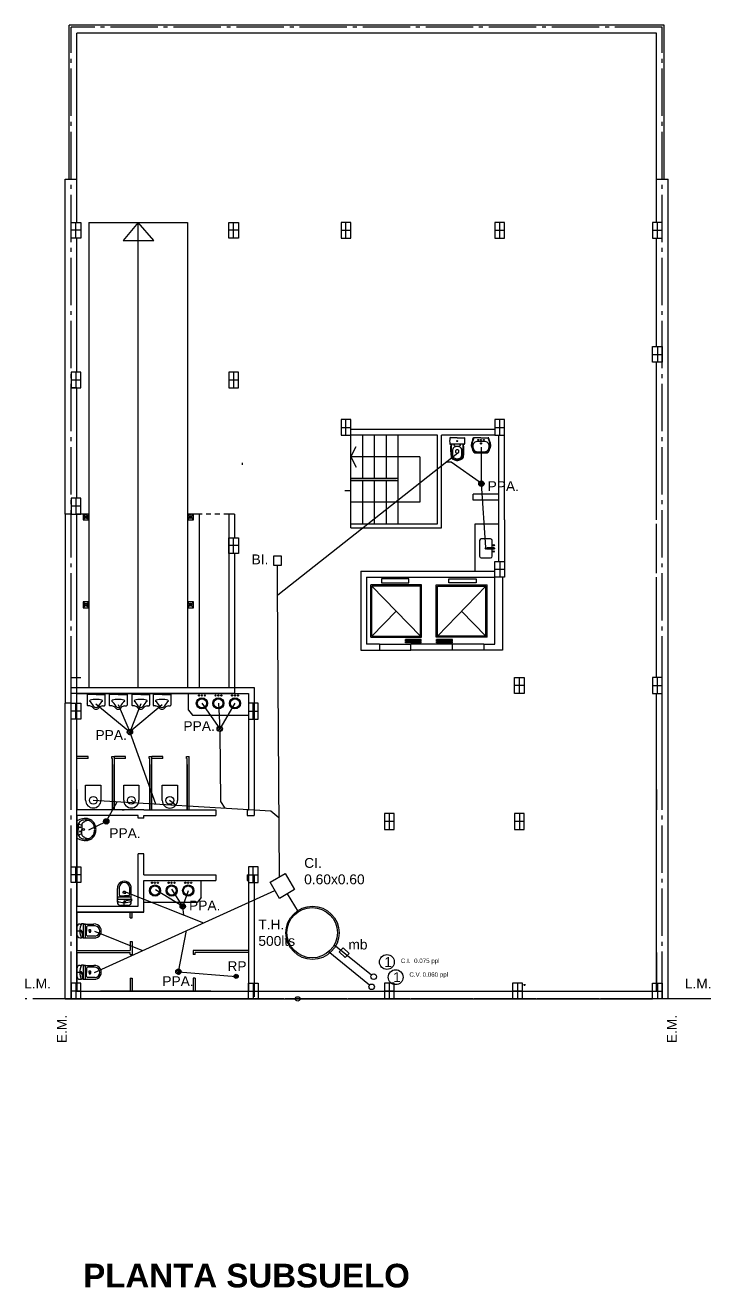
# Model space of a CAD drawing. Extents: x 220 to 3858, y -272 to 161.
# Drawn here: x 3733.77 to 3751.16, y -272.2 to -240.17 of the extents above; entities that cross this region are included whole.
import ezdxf

# ---------------------------------------------------------------- set-up
doc = ezdxf.new("R2010")
doc.units = 0
doc.header["$LTSCALE"] = 0.1
doc.linetypes.add('ACAD_ISO04W100', pattern=[30.5, 24, -3, 0.5, -3])
doc.linetypes.add('RAYITAS', pattern=[0.375, 0.25, -0.125])
doc.layers.get('0').update_dxf_attribs({"linetype": 'CONTINUOUS'})
for name, color, linetype in [('01 __ INSTALACION PRIMARIA', 10, 'CONTINUOUS'), ('02 __ INSTALACION SECUNDARIA', 44, 'CONTINUOUS'), ('ART-BANO', 1, 'CONTINUOUS'), ('ASCENSOR', 2, 'CONTINUOUS'), ('COCINA', 1, 'CONTINUOUS'), ('COLUMNAS', 30, 'CONTINUOUS'), ('CORTES', 3, 'CONTINUOUS'), ('DET', 2, 'CONTINUOUS'), ('EJES', 1, 'ACAD_ISO04W100'), ('MUROS', 4, 'CONTINUOUS'), ('Sanit', 2, 'CONTINUOUS'), ('SOLADO', 1, 'CONTINUOUS')]:
    doc.layers.add(name, color=color, linetype=linetype)
doc.styles.add('0.25', font='arial.ttf', dxfattribs={"height": 0.25})
doc.styles.get("Standard").update_dxf_attribs({"font": ''})
doc.styles.get('Standard').set_extended_font_data('AvantGarde Bk BT')

msp = doc.modelspace()

# ---------------------------------------------------------------- hatches: boundary and pattern name
at = {"layer": '02 __ INSTALACION SECUNDARIA'}
h = msp.add_hatch(dxfattribs=at)
h.set_pattern_fill('ANSI32', color=256, scale=0.005)
h.set_pattern_definition([(45, (7.993323, 6.251407), (-0.03367596045, 0.03367596045), []), (45, (8.015774, 6.251407), (-0.03367596045, 0.03367596045), [])])
h.paths.add_polyline_path([(3745.405, -251.797, 1), (3745.269, -251.797, 1)])
h = msp.add_hatch(dxfattribs=at)
h.set_pattern_fill('ANSI32', color=256, scale=0.005)
h.set_pattern_definition([(45, (-0.922293, -0.05), (-0.03367596045, 0.03367596045), []), (45, (-0.89984, -0.05), (-0.03367596045, 0.03367596045), [])])
h.paths.add_polyline_path([(3736.489, -258.099, 1), (3736.354, -258.099, 1)])
h = msp.add_hatch(dxfattribs=at)
h.set_pattern_fill('ANSI32', color=256, scale=0.005)
h.set_pattern_definition([(45, (1.356486, 0.03152), (-0.03367596045, 0.03367596045), []), (45, (1.378937, 0.03152), (-0.03367596045, 0.03367596045), [])])
h.paths.add_polyline_path([(3738.768, -258.017, 1), (3738.633, -258.017, 1)])
h = msp.add_hatch(dxfattribs=at)
h.set_pattern_fill('ANSI32', color=256, scale=0.005)
h.set_pattern_definition([(45, (-1.521262, -2.316988), (-0.03367596045, 0.03367596045), []), (45, (-1.49881, -2.316988), (-0.03367596045, 0.03367596045), [])])
h.paths.add_polyline_path([(3735.89, -260.366, 1), (3735.755, -260.366, 1)])
h = msp.add_hatch(dxfattribs=at)
h.set_pattern_fill('ANSI32', color=256, scale=0.005)
h.set_pattern_definition([(45, (0.417243, -4.472044), (-0.03367596045, 0.03367596045), []), (45, (0.439694, -4.472044), (-0.03367596045, 0.03367596045), [])])
h.paths.add_polyline_path([(3737.829, -262.521, 1), (3737.693, -262.521, 1)])
h = msp.add_hatch(dxfattribs=at)
h.set_pattern_fill('ANSI32', color=256, scale=0.005)
h.set_pattern_definition([(45, (0.3076, -6.12901), (-0.03367596045, 0.03367596045), []), (45, (0.33005, -6.12901), (-0.03367596045, 0.03367596045), [])])
h.paths.add_polyline_path([(3737.719, -264.178, 1), (3737.584, -264.178, 1)])
h = msp.add_hatch(color=256, dxfattribs=at)
h.dxf.hatch_style = 1
h.paths.add_polyline_path([(3739.17, -264.297, 1), (3739.065, -264.297, 1)])
at = {"layer": 'MUROS'}
h = msp.add_hatch(color=7, dxfattribs=at)
h.dxf.hatch_style = 1
h.paths.add_polyline_path([(3736.477, -262.669), (3736.477, -262.812), (3736.427, -262.812), (3736.427, -262.669)])
h.paths.add_polyline_path([(3736.477, -264.344), (3736.477, -264.669), (3736.427, -264.669), (3736.427, -264.344)])

# ---------------------------------------------------------------- linework, layer by layer
at = {"color": 7}
for p, q in [((3745.328, -250.631), (3745.142, -250.631)), ((3745.328, -250.631), (3745.515, -250.631)), ((3735.337, -257.15), (3735.337, -257.418)), ((3735.562, -257.143), (3735.344, -257.143)), ((3735.562, -257.143), (3735.779, -257.143)), ((3735.787, -257.15), (3735.787, -257.418)), ((3735.898, -257.15), (3735.898, -257.418)), ((3736.123, -257.143), (3735.906, -257.143)), ((3736.123, -257.143), (3736.341, -257.143)), ((3736.348, -257.15), (3736.348, -257.418)), ((3736.471, -257.15), (3736.471, -257.418)), ((3736.696, -257.143), (3736.478, -257.143)), ((3736.696, -257.143), (3736.913, -257.143)), ((3736.921, -257.15), (3736.921, -257.418)), ((3737.01, -257.15), (3737.01, -257.418)), ((3737.235, -257.143), (3737.017, -257.143)), ((3737.235, -257.143), (3737.452, -257.143)), ((3737.46, -257.15), (3737.46, -257.418)), ((3735.4, -257.436), (3735.351, -257.433)), ((3735.392, -257.435), (3735.394, -257.435)), ((3735.724, -257.436), (3735.773, -257.433)), ((3735.962, -257.436), (3735.913, -257.433)), ((3735.954, -257.435), (3735.955, -257.435)), ((3736.285, -257.436), (3736.334, -257.433)), ((3736.534, -257.436), (3736.485, -257.433)), ((3736.526, -257.435), (3736.527, -257.435)), ((3736.857, -257.436), (3736.906, -257.433)), ((3737.073, -257.436), (3737.024, -257.433)), ((3737.065, -257.435), (3737.066, -257.435)), ((3737.396, -257.436), (3737.445, -257.433)), ((3735.077, -260.776), (3735.077, -260.367)), ((3735.106, -260.445), (3735.106, -260.572)), ((3735.106, -260.698), (3735.106, -260.572)), ((3735.198, -260.449), (3735.198, -260.572)), ((3735.198, -260.694), (3735.198, -260.572)), ((3736.105, -262.336), (3736.105, -262.07)), ((3736.455, -262.284), (3736.105, -262.284)), ((3736.105, -262.284), (3736.105, -262.335)), ((3736.15, -262.036), (3736.15, -262.223)), ((3736.175, -262.254), (3736.284, -262.254)), ((3736.246, -262.189), (3736.246, -262.157)), ((3736.283, -262.189), (3736.246, -262.189)), ((3736.278, -262.189), (3736.315, -262.189)), ((3736.389, -262.254), (3736.28, -262.254)), ((3736.315, -262.189), (3736.315, -262.157)), ((3736.414, -262.036), (3736.414, -262.223)), ((3736.455, -262.336), (3736.455, -262.07)), ((3736.455, -262.335), (3736.455, -262.284)), ((3736.101, -262.334), (3736.101, -262.382)), ((3736.105, -262.335), (3736.101, -262.335)), ((3736.105, -262.335), (3736.455, -262.335)), ((3736.105, -262.416), (3736.105, -262.384)), ((3736.374, -262.497), (3736.185, -262.497)), ((3736.279, -262.497), (3736.279, -262.425)), ((3736.455, -262.416), (3736.455, -262.384)), ((3736.458, -262.334), (3736.458, -262.382)), ((3735.077, -263.239), (3735.077, -263.049)), ((3735.077, -263.144), (3735.149, -263.144)), ((3735.158, -262.969), (3735.19, -262.969)), ((3735.24, -262.966), (3735.192, -262.966)), ((3735.238, -262.969), (3735.504, -262.969)), ((3735.239, -262.969), (3735.239, -262.966)), ((3735.291, -262.969), (3735.239, -262.969)), ((3735.239, -262.969), (3735.239, -263.319)), ((3735.291, -263.319), (3735.291, -262.969)), ((3735.321, -263.04), (3735.321, -263.149)), ((3735.321, -263.253), (3735.321, -263.144)), ((3735.539, -263.015), (3735.352, -263.015)), ((3735.385, -263.147), (3735.385, -263.11)), ((3735.385, -263.11), (3735.417, -263.11)), ((3735.385, -263.142), (3735.385, -263.179)), ((3735.385, -263.179), (3735.417, -263.179)), ((3735.158, -263.319), (3735.19, -263.319)), ((3735.24, -263.323), (3735.192, -263.323)), ((3735.238, -263.319), (3735.504, -263.319)), ((3735.239, -263.319), (3735.291, -263.319)), ((3735.539, -263.278), (3735.352, -263.278)), ((3735.077, -264.288), (3735.077, -264.099)), ((3735.077, -264.193), (3735.149, -264.193)), ((3735.158, -264.019), (3735.19, -264.019)), ((3735.24, -264.015), (3735.192, -264.015)), ((3735.238, -264.019), (3735.504, -264.019)), ((3735.239, -264.019), (3735.239, -264.015)), ((3735.291, -264.019), (3735.239, -264.019)), ((3735.239, -264.019), (3735.239, -264.369)), ((3735.291, -264.369), (3735.291, -264.019)), ((3735.321, -264.09), (3735.321, -264.199)), ((3735.321, -264.303), (3735.321, -264.194)), ((3735.539, -264.064), (3735.352, -264.064)), ((3735.385, -264.197), (3735.385, -264.16)), ((3735.385, -264.16), (3735.417, -264.16)), ((3735.385, -264.192), (3735.385, -264.229)), ((3735.385, -264.229), (3735.417, -264.229)), ((3735.158, -264.369), (3735.19, -264.369)), ((3735.24, -264.372), (3735.192, -264.372)), ((3735.238, -264.369), (3735.504, -264.369)), ((3735.239, -264.369), (3735.291, -264.369)), ((3735.539, -264.328), (3735.352, -264.328))]:
    msp.add_line(p, q, dxfattribs=at)
for p, q in [((3743.777, -251.117), (3743.777, -252.269)), ((3742.277, -254.019), (3742.277, -256.019)), ((3742.427, -254.169), (3742.427, -255.869)), ((3739.399, -260.219), (3739.577, -260.219))]:
    msp.add_line(p, q)
at = {"color": 7, "linetype": 'RAYITAS'}
for centre in [(3745.259, -250.686), (3745.398, -250.686)]:
    msp.add_circle(centre, 0.0105, dxfattribs=at)
at = {"color": 7}
for centre, radius in [((3745.328, -250.777), 0.0161), ((3745.328, -250.686), 0.0122), ((3735.154, -260.514), 0.0144), ((3735.158, -260.622), 0.0144), ((3735.245, -260.572), 0.0231), ((3736.291, -262.402), 0.0179), ((3735.173, -263.156), 0.0179), ((3735.173, -264.205), 0.0179)]:
    msp.add_circle(centre, radius, dxfattribs=at)
for centre, radius, start, end in [((3745.976, -250.975), 0.908, 158.0873, 170.261), ((3745.976, -250.975), 0.897, 157.9064, 170.261), ((3745.231, -250.842), 0.112, 95.963, 196.326), ((3745.142, -250.639), 0.00838, 90, 158.0873), ((3745.155, -250.641), 0.0105, 90, 157.9064), ((3745.328, -251.772), 1.047, 84.037, 95.963), ((3745.426, -250.842), 0.112, 343.674, 84.037), ((3745.502, -250.641), 0.0105, 22.0936, 90), ((3744.68, -250.975), 0.897, 9.739, 22.0936), ((3745.515, -250.639), 0.00838, 21.9127, 90), ((3744.68, -250.975), 0.908, 9.739, 21.9127), ((3745.142, -250.831), 0.0607, 170.261, 193.9525), ((3745.964, -250.627), 0.908, 193.9525, 202.6779), ((3745.142, -250.831), 0.0503, 170.261, 193.9525), ((3745.964, -250.627), 0.897, 193.769, 202.6779), ((3745.964, -250.627), 0.875, 196.326, 200.1101), ((3745.179, -250.955), 0.0573, 202.6779, 262.8407), ((3745.179, -250.955), 0.0468, 202.6779, 262.8407), ((3745.222, -250.899), 0.0852, 200.1101, 264.641), ((3745.328, -249.765), 1.257, 262.8407, 277.1593), ((3745.328, -249.765), 1.246, 262.8407, 277.1593), ((3745.328, -249.765), 1.224, 264.641, 275.359), ((3745.435, -250.899), 0.0852, 275.359, 339.8899), ((3745.478, -250.955), 0.0468, 277.1593, 337.3221), ((3745.478, -250.955), 0.0573, 277.1593, 337.3221), ((3744.693, -250.627), 0.875, 339.8899, 343.674), ((3744.693, -250.627), 0.897, 337.3221, 346.0475), ((3744.693, -250.627), 0.908, 337.3221, 346.0475), ((3745.515, -250.831), 0.0503, 346.0475, 9.739), ((3745.515, -250.831), 0.0607, 346.0475, 9.739), ((3735.344, -257.15), 0.0075, 90, 180), ((3735.779, -257.15), 0.0075, 0, 90), ((3735.906, -257.15), 0.0075, 90, 180), ((3736.341, -257.15), 0.0075, 0, 90), ((3736.478, -257.15), 0.0075, 90, 180), ((3736.913, -257.15), 0.0075, 0, 90), ((3737.017, -257.15), 0.0075, 90, 180), ((3737.452, -257.15), 0.0075, 0, 90), ((3735.352, -257.418), 0.015, 180, 266.748), ((3735.394, -257.548), 0.113, 37.9026, 86.748), ((3735.562, -257.417), 0.101, 217.9026, 270), ((3735.562, -257.417), 0.101, 270, 322.1895), ((3735.73, -257.548), 0.113, 93.252, 142.0974), ((3735.772, -257.418), 0.015, 273.252, 0), ((3735.913, -257.418), 0.015, 180, 266.748), ((3735.955, -257.548), 0.113, 37.9026, 86.748), ((3736.123, -257.417), 0.101, 217.9026, 270), ((3736.123, -257.417), 0.101, 270, 322.1895), ((3736.292, -257.548), 0.113, 93.252, 142.0974), ((3736.333, -257.418), 0.015, 273.252, 0), ((3736.486, -257.418), 0.015, 180, 266.748), ((3736.527, -257.548), 0.113, 37.9026, 86.748), ((3736.696, -257.417), 0.101, 217.9026, 270), ((3736.696, -257.417), 0.101, 270, 322.1895), ((3736.864, -257.548), 0.113, 93.252, 142.0974), ((3736.906, -257.418), 0.015, 273.252, 0), ((3737.025, -257.418), 0.015, 180, 266.748), ((3737.066, -257.548), 0.113, 37.9026, 86.748), ((3737.235, -257.417), 0.101, 217.9026, 270), ((3737.235, -257.417), 0.101, 270, 322.1895), ((3737.403, -257.548), 0.113, 93.252, 142.0974), ((3737.445, -257.418), 0.015, 273.252, 0), ((3735.1, -260.367), 0.0231, 119.3589, 180.0001), ((3735.281, -260.689), 0.393, 109.9224, 119.3589), ((3735.267, -260.503), 0.174, 106.3504, 156.3403), ((3735.294, -260.725), 0.431, 90, 109.9224), ((3735.395, -260.599), 0.258, 114.1214, 135.1843), ((3735.294, -260.725), 0.396, 90, 101.0296), ((3735.386, -260.58), 0.237, 99.2878, 114.1214), ((3735.294, -260.725), 0.431, 86.6948, 90), ((3735.294, -260.725), 0.396, 86.5471, 90), ((3735.319, -260.508), 0.178, 64.6677, 90.3135), ((3735.319, -260.508), 0.213, 64.6677, 90), ((3735.365, -260.448), 0.104, 56.4984, 99.2878), ((3735.294, -260.725), 0.396, 80.2697, 80.4174), ((3735.305, -260.539), 0.212, 41.1859, 64.6677), ((3735.305, -260.539), 0.247, 41.1859, 64.6677), ((3735.282, -260.559), 0.277, 19.9224, 41.1859), ((3735.135, -260.445), 0.0288, 156.3403, 180.2884), ((3735.21, -260.445), 0.104, 179.5093, 180), ((3735.21, -260.698), 0.104, 180, 180.4907), ((3735.135, -260.699), 0.0288, 179.7116, 203.6597), ((3735.177, -260.391), 0.0625, 201.2773, 289.8888), ((3735.177, -260.753), 0.0625, 70.1112, 158.7227), ((3735.244, -260.449), 0.0461, 135.1843, 180), ((3735.244, -260.694), 0.0461, 180, 224.8157), ((3735.282, -260.559), 0.243, 19.9224, 41.1859), ((3735.282, -260.585), 0.243, 318.8141, 340.0776), ((3735.282, -260.585), 0.277, 318.8141, 340.0776), ((3735.246, -260.572), 0.281, 0, 19.9224), ((3735.246, -260.572), 0.281, 340.0776, 0), ((3735.246, -260.572), 0.315, 0, 19.9224), ((3735.246, -260.572), 0.315, 340.0776, 0), ((3735.1, -260.776), 0.0231, 179.9999, 240.6411), ((3735.281, -260.454), 0.393, 240.6411, 250.0776), ((3735.267, -260.64), 0.174, 203.6597, 253.6496), ((3735.294, -260.418), 0.431, 250.0776, 270), ((3735.395, -260.545), 0.258, 224.8157, 245.8786), ((3735.294, -260.418), 0.396, 258.9704, 270), ((3735.386, -260.564), 0.237, 245.8786, 260.7122), ((3735.294, -260.418), 0.396, 270, 273.4529), ((3735.319, -261.279), 0.431, 90, 93.3052), ((3735.319, -260.636), 0.178, 269.6865, 295.3323), ((3735.319, -260.636), 0.213, 270, 295.3323), ((3735.365, -260.695), 0.104, 260.7122, 303.5016), ((3735.294, -260.418), 0.396, 279.5826, 279.7303), ((3735.305, -260.605), 0.212, 295.3323, 318.8141), ((3735.305, -260.605), 0.247, 295.3323, 318.8141), ((3736.279, -262.057), 0.176, 355.5051, 184.4949), ((3736.282, -262.052), 0.133, 7.2144, 172.7856), ((3736.181, -262.223), 0.0312, 177.1655, 261.2192), ((3736.28, -262.185), 0.0442, 38.6121, 141.3879), ((3736.383, -262.223), 0.0312, 278.7808, 2.8345), ((3736.264, -262.097), 0.328, 240.3184, 273.0245), ((3736.178, -262.423), 0.0737, 174.4413, 277.0601), ((3736.291, -262.402), 0.0263, 104.6444, 241.2028), ((3736.296, -262.097), 0.328, 266.9755, 299.6816), ((3736.297, -262.053), 0.324, 267.7675, 299.7818), ((3736.382, -262.423), 0.0737, 262.9399, 5.5587), ((3735.151, -263.042), 0.0737, 84.4413, 187.0601), ((3735.151, -263.246), 0.0737, 172.9399, 275.5587), ((3735.477, -263.128), 0.328, 150.3184, 183.0245), ((3735.173, -263.156), 0.0263, 14.6444, 151.2028), ((3735.477, -263.16), 0.328, 176.9755, 209.6816), ((3735.522, -263.162), 0.324, 177.7675, 209.7818), ((3735.352, -263.046), 0.0312, 87.1655, 171.2192), ((3735.352, -263.247), 0.0312, 188.7808, 272.8345), ((3735.389, -263.145), 0.0442, 308.6121, 51.3879), ((3735.518, -263.144), 0.176, 265.5051, 94.4949), ((3735.522, -263.147), 0.133, 277.2144, 82.7856), ((3735.151, -264.092), 0.0737, 84.4413, 187.0601), ((3735.477, -264.178), 0.328, 150.3184, 183.0245), ((3735.173, -264.205), 0.0263, 14.6444, 151.2028), ((3735.477, -264.21), 0.328, 176.9755, 209.6816), ((3735.522, -264.211), 0.324, 177.7675, 209.7818), ((3735.352, -264.095), 0.0312, 87.1655, 171.2192), ((3735.389, -264.195), 0.0442, 308.6121, 51.3879), ((3735.518, -264.193), 0.176, 265.5051, 94.4949), ((3735.522, -264.196), 0.133, 277.2144, 82.7856), ((3735.151, -264.296), 0.0737, 172.9399, 275.5587), ((3735.352, -264.297), 0.0312, 188.7808, 272.8345)]:
    msp.add_arc(centre, radius, start, end, dxfattribs=at)
at = {"layer": '01 __ INSTALACION PRIMARIA'}
for p, q in [((3744.739, -251.023), (3740.17, -254.629)), ((3744.575, -251.25), (3744.434, -251.25)), ((3745.337, -251.797), (3744.575, -251.25)), ((3740.06, -253.638), (3740.06, -253.863)), ((3740.27, -253.638), (3740.06, -253.638)), ((3740.27, -253.863), (3740.27, -253.638)), ((3740.06, -253.863), (3740.27, -253.863)), ((3740.169, -254.443), (3740.169, -253.863)), ((3740.212, -261.772), (3740.169, -254.443)), ((3736.421, -258.099), (3737.072, -259.924)), ((3738.704, -258.085), (3738.723, -259.858)), ((3735.492, -259.831), (3739.993, -260.096)), ((3735.822, -260.366), (3736.101, -259.869)), ((3736.457, -259.831), (3736.539, -259.897)), ((3737.423, -259.83), (3737.596, -259.955)), ((3738.723, -259.858), (3738.825, -260.027)), ((3739.993, -260.096), (3740.203, -260.271)), ((3735.522, -264.196), (3740.098, -262.116)), ((3736.28, -262.141), (3738.288, -262.939)), ((3740.413, -262.205), (3740.687, -262.659)), ((3737.789, -262.741), (3737.761, -262.521)), ((3735.522, -263.147), (3736.74, -263.643)), ((3737.651, -264.178), (3737.856, -263.135)), ((3741.592, -263.491), (3742.551, -264.261)), ((3741.731, -263.674), (3741.833, -263.575)), ((3741.833, -263.575), (3741.98, -263.716)), ((3741.884, -263.818), (3741.731, -263.674)), ((3741.98, -263.716), (3741.884, -263.818))]:
    msp.add_line(p, q, dxfattribs=at)
msp.add_lwpolyline([(3740.358, -261.685), (3740.6, -262.095), (3740.219, -262.32), (3739.977, -261.911)], close=True, dxfattribs=at)
for centre, radius in [((3741.053, -263.193), 0.675), ((3741.045, -263.189), 0.639), ((3742.94, -263.933), 0.189), ((3742.606, -264.306), 0.071)]:
    msp.add_circle(centre, radius, dxfattribs=at)
at = {"layer": '02 __ INSTALACION SECUNDARIA'}
for p, q in [((3745.337, -251.797), (3745.337, -250.872)), ((3745.452, -253.416), (3745.337, -251.797)), ((3735.554, -257.38), (3736.369, -258.055)), ((3736.127, -257.403), (3736.395, -258.036)), ((3736.694, -257.386), (3736.446, -258.035)), ((3737.242, -257.407), (3736.473, -258.055)), ((3738.247, -257.37), (3738.7, -258.017)), ((3738.666, -257.37), (3738.7, -258.017)), ((3739.086, -257.37), (3738.7, -258.017)), ((3735.38, -260.578), (3735.822, -260.366)), ((3737.761, -262.521), (3737.066, -262.106)), ((3737.761, -262.521), (3737.487, -262.087)), ((3737.761, -262.521), (3737.905, -262.116)), ((3737.651, -264.178), (3739.117, -264.297))]:
    msp.add_line(p, q, dxfattribs=at)
for centre, radius in [((3745.337, -251.797), 0.0677), ((3736.421, -258.099), 0.0677), ((3738.7, -258.017), 0.0677), ((3735.822, -260.366), 0.0677), ((3737.761, -262.521), 0.0677), ((3737.651, -264.178), 0.0677), ((3739.117, -264.297), 0.0525)]:
    msp.add_circle(centre, radius, dxfattribs=at)
at = {"layer": 'ART-BANO', "color": 7}
for p, q in [((3744.725, -250.631), (3744.551, -250.631)), ((3744.725, -250.631), (3744.898, -250.631)), ((3744.662, -250.864), (3744.658, -250.865)), ((3744.711, -251.198), (3744.712, -251.198)), ((3744.738, -251.198), (3744.737, -251.198))]:
    msp.add_line(p, q, dxfattribs=at)
for centre, radius in [((3744.725, -250.716), 0.0124), ((3744.651, -250.823), 0.00691), ((3744.798, -250.823), 0.00691)]:
    msp.add_circle(centre, radius, dxfattribs=at)
for centre, radius, start, end in [((3745.915, -250.716), 1.382, 177.0992, 182.9368), ((3744.551, -250.647), 0.0166, 90, 177.0992), ((3744.898, -250.647), 0.0166, 2.9008, 90), ((3743.534, -250.716), 1.382, 357.0632, 2.9008), ((3744.547, -250.786), 0.012, 182.9368, 273.6699), ((3744.725, -253.559), 2.766, 90, 93.6699), ((3745.938, -250.937), 1.382, 174.2124, 187.6079), ((3745.938, -250.937), 1.368, 174.1209, 187.6079), ((3745.295, -250.984), 0.691, 176.6172, 189.8671), ((3744.697, -250.949), 0.0921, 114.7847, 176.6172), ((3744.697, -250.949), 0.0921, 98.3127, 112.497), ((3744.699, -250.964), 0.0184, 102.0968, 184.0283), ((3745.369, -250.917), 0.691, 184.0283, 186.6401), ((3744.711, -250.994), 0.0276, 186.6401, 237.869), ((3744.725, -251.131), 0.276, 90, 98.5222), ((3744.725, -251.081), 0.138, 90, 102.4734), ((3744.725, -250.97), 0.0553, 238.9919, 270), ((3744.725, -253.559), 2.766, 86.3301, 90), ((3744.725, -251.131), 0.276, 81.4778, 90), ((3744.725, -251.081), 0.138, 77.5266, 90), ((3744.725, -250.97), 0.0553, 270, 301.0081), ((3744.738, -250.994), 0.0276, 302.131, 353.3599), ((3744.75, -250.964), 0.0184, 355.9717, 77.9032), ((3744.752, -250.949), 0.0921, 67.503, 81.6873), ((3744.08, -250.917), 0.691, 353.3599, 355.9717), ((3744.752, -250.949), 0.0921, 3.3828, 65.2153), ((3744.154, -250.984), 0.691, 350.1329, 3.3828), ((3743.511, -250.937), 1.368, 352.3921, 5.8791), ((3743.511, -250.937), 1.382, 352.3921, 5.7876), ((3744.902, -250.786), 0.012, 266.3301, 357.0632), ((3744.642, -251.11), 0.0737, 187.6079, 247.655), ((3744.642, -251.11), 0.0599, 187.6079, 247.9248), ((3744.673, -251.092), 0.0599, 189.8671, 240.3055), ((3744.845, -250.676), 0.553, 245.2048, 255.594), ((3744.845, -250.676), 0.539, 245.172, 255.594), ((3744.733, -250.987), 0.181, 240.3055, 265.9209), ((3744.725, -251.154), 0.0599, 253.8651, 270), ((3744.725, -251.154), 0.0461, 253.8651, 270), ((3744.725, -251.108), 0.0599, 265.9209, 270), ((3744.725, -251.108), 0.0599, 270, 274.0791), ((3744.725, -251.154), 0.0461, 270, 286.1349), ((3744.725, -251.154), 0.0599, 270, 286.1349), ((3744.716, -250.987), 0.181, 274.0791, 299.6945), ((3744.604, -250.676), 0.539, 284.406, 294.828), ((3744.604, -250.676), 0.553, 284.406, 294.7952), ((3744.776, -251.092), 0.0599, 299.6945, 350.1329), ((3744.807, -251.11), 0.0599, 292.0752, 352.3921), ((3744.807, -251.11), 0.0737, 292.345, 352.3921)]:
    msp.add_arc(centre, radius, start, end, dxfattribs=at)
at = {"layer": 'ASCENSOR', "color": 7}
for p, q in [((3742.532, -255.696), (3742.532, -254.364)), ((3743.822, -254.364), (3742.532, -254.364)), ((3743.792, -255.666), (3742.562, -254.394)), ((3742.562, -255.666), (3742.562, -254.394)), ((3743.792, -254.394), (3742.562, -254.394)), ((3743.792, -255.666), (3743.792, -254.394)), ((3743.822, -255.696), (3743.822, -254.364)), ((3744.191, -255.696), (3744.191, -254.364)), ((3744.191, -254.364), (3745.481, -254.364)), ((3744.221, -255.666), (3745.451, -254.394)), ((3744.221, -255.666), (3744.221, -254.394)), ((3744.221, -254.394), (3745.451, -254.394)), ((3745.451, -255.666), (3745.451, -254.394)), ((3745.481, -255.696), (3745.481, -254.364)), ((3742.562, -255.666), (3743.177, -255.029)), ((3745.451, -255.666), (3744.836, -255.029)), ((3742.532, -255.696), (3743.822, -255.696)), ((3742.562, -255.666), (3743.792, -255.666)), ((3743.812, -255.749), (3743.412, -255.749)), ((3743.412, -255.789), (3743.412, -255.749)), ((3743.412, -255.749), (3743.812, -255.749)), ((3743.412, -255.789), (3743.412, -255.749)), ((3743.812, -255.789), (3743.412, -255.789)), ((3743.812, -255.789), (3743.412, -255.789)), ((3743.812, -255.799), (3743.412, -255.799)), ((3743.412, -255.839), (3743.412, -255.799)), ((3743.812, -255.839), (3743.412, -255.839)), ((3743.812, -255.789), (3743.812, -255.749)), ((3743.812, -255.789), (3743.812, -255.749)), ((3743.812, -255.839), (3743.812, -255.799)), ((3745.481, -255.696), (3744.191, -255.696)), ((3744.201, -255.789), (3744.201, -255.749)), ((3744.201, -255.749), (3744.601, -255.749)), ((3744.201, -255.789), (3744.201, -255.749)), ((3744.601, -255.749), (3744.201, -255.749)), ((3744.201, -255.789), (3744.601, -255.789)), ((3744.201, -255.789), (3744.601, -255.789)), ((3744.201, -255.799), (3744.601, -255.799)), ((3744.201, -255.839), (3744.201, -255.799)), ((3744.201, -255.839), (3744.601, -255.839)), ((3745.451, -255.666), (3744.221, -255.666)), ((3744.601, -255.789), (3744.601, -255.749)), ((3744.601, -255.789), (3744.601, -255.749)), ((3744.601, -255.839), (3744.601, -255.799))]:
    msp.add_line(p, q, dxfattribs=at)
for points in [[(3742.804, -254.314), (3743.5, -254.314), (3743.5, -254.213), (3742.804, -254.213)], [(3745.209, -254.314), (3744.512, -254.314), (3744.512, -254.213), (3745.209, -254.213)]]:
    msp.add_lwpolyline(points, close=True, dxfattribs=at)
at = {"layer": 'COCINA', "color": 7}
for p, q in [((3745.292, -253.24), (3745.292, -253.64)), ((3745.572, -253.2), (3745.332, -253.2)), ((3745.612, -253.424), (3745.612, -253.24)), ((3745.476, -253.44), (3745.428, -253.44)), ((3745.452, -253.416), (3745.452, -253.464)), ((3745.484, -253.432), (3745.484, -253.448)), ((3745.66, -253.424), (3745.492, -253.424)), ((3745.66, -253.456), (3745.492, -253.456)), ((3745.612, -253.64), (3745.612, -253.456)), ((3745.635, -253.343), (3745.669, -253.377)), ((3745.669, -253.343), (3745.635, -253.377)), ((3745.635, -253.503), (3745.669, -253.537)), ((3745.669, -253.503), (3745.635, -253.537)), ((3745.668, -253.432), (3745.668, -253.448)), ((3745.332, -253.68), (3745.572, -253.68))]:
    msp.add_line(p, q, dxfattribs=at)
for centre in [(3745.452, -253.44), (3745.652, -253.36), (3745.652, -253.52)]:
    msp.add_circle(centre, 0.016, dxfattribs=at)
for centre, radius, start, end in [((3745.332, -253.24), 0.04, 90, 180), ((3745.572, -253.24), 0.04, 0, 90), ((3745.332, -253.64), 0.04, 180, 270), ((3745.492, -253.432), 0.008, 90, 180), ((3745.492, -253.448), 0.008, 180, 270), ((3745.572, -253.64), 0.04, 270, 0), ((3745.66, -253.432), 0.008, 0, 90), ((3745.66, -253.448), 0.008, 270, 0)]:
    msp.add_arc(centre, radius, start, end, dxfattribs=at)
at = {"layer": 'COLUMNAS', "color": 7}
for p, q in [((3734.927, -245.169), (3735.177, -245.169)), ((3734.927, -245.569), (3734.927, -245.169)), ((3735.052, -245.569), (3735.052, -245.169)), ((3735.177, -245.169), (3735.177, -245.569)), ((3738.927, -245.169), (3739.177, -245.169)), ((3738.927, -245.569), (3738.927, -245.169)), ((3739.052, -245.569), (3739.052, -245.169)), ((3739.177, -245.169), (3739.177, -245.569)), ((3742.027, -245.169), (3741.777, -245.169)), ((3741.777, -245.169), (3741.777, -245.569)), ((3741.902, -245.569), (3741.902, -245.169)), ((3742.027, -245.569), (3742.027, -245.169)), ((3745.927, -245.169), (3745.677, -245.169)), ((3745.677, -245.169), (3745.677, -245.569)), ((3745.802, -245.569), (3745.802, -245.169)), ((3745.927, -245.569), (3745.927, -245.169)), ((3749.927, -245.169), (3749.677, -245.169)), ((3749.677, -245.169), (3749.677, -245.569)), ((3749.802, -245.569), (3749.802, -245.169)), ((3749.927, -245.569), (3749.927, -245.169)), ((3735.177, -245.369), (3734.927, -245.369)), ((3735.177, -245.569), (3734.927, -245.569)), ((3739.177, -245.369), (3738.927, -245.369)), ((3739.177, -245.569), (3738.927, -245.569)), ((3741.777, -245.369), (3742.027, -245.369)), ((3741.777, -245.569), (3742.027, -245.569)), ((3745.677, -245.369), (3745.927, -245.369)), ((3745.677, -245.569), (3745.927, -245.569)), ((3749.677, -245.369), (3749.927, -245.369)), ((3749.677, -245.569), (3749.927, -245.569)), ((3749.677, -248.719), (3749.677, -248.319)), ((3749.677, -248.319), (3749.927, -248.319)), ((3749.677, -248.519), (3749.927, -248.519)), ((3749.802, -248.319), (3749.802, -248.719)), ((3749.927, -248.319), (3749.927, -248.719)), ((3749.927, -248.719), (3749.677, -248.719)), ((3735.177, -248.969), (3734.927, -248.969)), ((3734.927, -248.969), (3734.927, -249.369)), ((3735.177, -249.169), (3734.927, -249.169)), ((3735.052, -248.969), (3735.052, -249.369)), ((3735.177, -249.369), (3735.177, -248.969)), ((3739.177, -248.969), (3738.927, -248.969)), ((3738.927, -248.969), (3738.927, -249.369)), ((3739.177, -249.169), (3738.927, -249.169)), ((3739.052, -248.969), (3739.052, -249.369)), ((3739.177, -249.369), (3739.177, -248.969)), ((3734.927, -249.369), (3735.177, -249.369)), ((3738.927, -249.369), (3739.177, -249.369)), ((3742.027, -250.169), (3741.777, -250.169)), ((3741.777, -250.169), (3741.777, -250.569)), ((3742.027, -250.169), (3741.777, -250.169)), ((3741.777, -250.169), (3741.777, -250.569)), ((3741.777, -250.369), (3742.027, -250.369)), ((3741.777, -250.369), (3742.027, -250.369)), ((3741.902, -250.569), (3741.902, -250.169)), ((3741.902, -250.569), (3741.902, -250.169)), ((3742.027, -250.569), (3742.027, -250.169)), ((3742.027, -250.569), (3742.027, -250.169)), ((3745.927, -250.169), (3745.677, -250.169)), ((3745.677, -250.169), (3745.677, -250.569)), ((3745.677, -250.369), (3745.927, -250.369)), ((3745.802, -250.569), (3745.802, -250.169)), ((3745.927, -250.569), (3745.927, -250.169)), ((3741.777, -250.569), (3742.027, -250.569)), ((3741.777, -250.569), (3742.027, -250.569)), ((3745.677, -250.569), (3745.927, -250.569)), ((3735.177, -252.169), (3734.927, -252.169)), ((3734.927, -252.169), (3734.927, -252.569)), ((3735.177, -252.369), (3734.927, -252.369)), ((3735.052, -252.169), (3735.052, -252.569)), ((3735.177, -252.569), (3735.177, -252.169)), ((3734.927, -252.569), (3735.177, -252.569)), ((3738.927, -253.169), (3739.177, -253.169)), ((3738.927, -253.569), (3738.927, -253.169)), ((3739.052, -253.569), (3739.052, -253.169)), ((3739.177, -253.169), (3739.177, -253.569)), ((3739.177, -253.369), (3738.927, -253.369)), ((3739.177, -253.569), (3738.927, -253.569)), ((3745.677, -254.169), (3745.677, -253.769)), ((3745.677, -253.769), (3745.927, -253.769)), ((3745.677, -253.969), (3745.927, -253.969)), ((3745.802, -253.769), (3745.802, -254.169)), ((3745.927, -253.769), (3745.927, -254.169)), ((3745.927, -254.169), (3745.677, -254.169)), ((3734.927, -256.719), (3735.177, -256.719)), ((3734.927, -257.119), (3734.927, -256.719)), ((3746.177, -256.719), (3746.427, -256.719)), ((3746.177, -257.119), (3746.177, -256.719)), ((3746.302, -257.119), (3746.302, -256.719)), ((3746.427, -256.719), (3746.427, -257.119)), ((3749.927, -256.719), (3749.677, -256.719)), ((3749.677, -256.719), (3749.677, -257.119)), ((3749.802, -257.119), (3749.802, -256.719)), ((3749.927, -257.119), (3749.927, -256.719)), ((3735.177, -257.119), (3734.927, -257.119)), ((3746.427, -256.919), (3746.177, -256.919)), ((3746.427, -257.119), (3746.177, -257.119)), ((3749.677, -256.919), (3749.927, -256.919)), ((3749.677, -257.119), (3749.927, -257.119)), ((3734.927, -257.369), (3735.177, -257.369)), ((3734.927, -257.769), (3734.927, -257.369)), ((3735.052, -257.769), (3735.052, -257.369)), ((3735.177, -257.369), (3735.177, -257.769)), ((3739.677, -257.369), (3739.427, -257.369)), ((3739.427, -257.369), (3739.427, -257.769)), ((3739.552, -257.769), (3739.552, -257.369)), ((3739.677, -257.769), (3739.677, -257.369)), ((3735.177, -257.569), (3734.927, -257.569)), ((3735.177, -257.769), (3734.927, -257.769)), ((3739.427, -257.569), (3739.677, -257.569)), ((3739.427, -257.769), (3739.677, -257.769)), ((3743.127, -260.169), (3742.877, -260.169)), ((3742.877, -260.169), (3742.877, -260.569)), ((3743.127, -260.369), (3742.877, -260.369)), ((3743.002, -260.169), (3743.002, -260.569)), ((3743.127, -260.569), (3743.127, -260.169)), ((3746.427, -260.169), (3746.177, -260.169)), ((3746.177, -260.169), (3746.177, -260.569)), ((3746.427, -260.369), (3746.177, -260.369)), ((3746.302, -260.169), (3746.302, -260.569)), ((3746.427, -260.569), (3746.427, -260.169)), ((3742.877, -260.569), (3743.127, -260.569)), ((3746.177, -260.569), (3746.427, -260.569)), ((3734.927, -261.519), (3735.177, -261.519)), ((3734.927, -261.919), (3734.927, -261.519)), ((3735.052, -261.919), (3735.052, -261.519)), ((3735.177, -261.519), (3735.177, -261.919)), ((3739.677, -261.519), (3739.427, -261.519)), ((3739.427, -261.519), (3739.427, -261.919)), ((3739.552, -261.919), (3739.552, -261.519)), ((3739.677, -261.919), (3739.677, -261.519)), ((3735.177, -261.719), (3734.927, -261.719)), ((3735.177, -261.919), (3734.927, -261.919)), ((3739.427, -261.719), (3739.677, -261.719)), ((3739.427, -261.919), (3739.677, -261.919)), ((3735.177, -264.469), (3734.927, -264.469)), ((3734.927, -264.469), (3734.927, -264.869)), ((3735.177, -264.469), (3734.927, -264.469)), ((3734.927, -264.469), (3734.927, -264.869)), ((3735.052, -264.469), (3735.052, -264.869)), ((3735.052, -264.469), (3735.052, -264.869)), ((3735.177, -264.869), (3735.177, -264.469)), ((3735.177, -264.869), (3735.177, -264.469)), ((3739.427, -264.869), (3739.427, -264.469)), ((3739.427, -264.469), (3739.677, -264.469)), ((3739.552, -264.469), (3739.552, -264.869)), ((3739.677, -264.469), (3739.677, -264.869)), ((3743.127, -264.469), (3742.877, -264.469)), ((3742.877, -264.469), (3742.877, -264.869)), ((3743.002, -264.469), (3743.002, -264.869)), ((3743.127, -264.869), (3743.127, -264.469)), ((3746.377, -264.469), (3746.127, -264.469)), ((3746.127, -264.469), (3746.127, -264.869)), ((3746.252, -264.469), (3746.252, -264.869)), ((3746.377, -264.869), (3746.377, -264.469)), ((3749.677, -264.869), (3749.677, -264.469)), ((3749.677, -264.469), (3749.927, -264.469)), ((3749.802, -264.469), (3749.802, -264.869)), ((3749.927, -264.469), (3749.927, -264.869)), ((3735.177, -264.669), (3734.927, -264.669)), ((3735.177, -264.669), (3734.927, -264.669)), ((3734.927, -264.869), (3735.177, -264.869)), ((3734.927, -264.869), (3735.177, -264.869)), ((3739.427, -264.669), (3739.677, -264.669)), ((3739.677, -264.869), (3739.427, -264.869)), ((3743.127, -264.669), (3742.877, -264.669)), ((3742.877, -264.869), (3743.127, -264.869)), ((3746.377, -264.669), (3746.127, -264.669)), ((3746.127, -264.869), (3746.377, -264.869)), ((3749.677, -264.669), (3749.927, -264.669)), ((3749.927, -264.869), (3749.677, -264.869))]:
    msp.add_line(p, q, dxfattribs=at)
at = {"layer": 'CORTES'}
msp.add_line((3742.499, -264.517), (3741.451, -263.669), dxfattribs=at)
for centre, radius in [((3743.164, -264.318), 0.189), ((3742.554, -264.562), 0.071)]:
    msp.add_circle(centre, radius, dxfattribs=at)
at = {"layer": 'DET', "color": 7}
for centre, radius, start, end in [((3735.419, -257.314), 0.022, 109.704, 180), ((3735.018, -257.737), 0.568, 30.6184, 48.1251), ((3735.562, -257.782), 0.511, 90, 107.0615), ((3735.565, -257.413), 0.0675, 210.6184, 267.3437), ((3735.562, -257.782), 0.511, 72.9385, 90), ((3735.559, -257.413), 0.0675, 272.6563, 329.3816), ((3736.106, -257.737), 0.568, 131.8749, 149.3816), ((3735.705, -257.314), 0.022, 0, 70.296), ((3735.981, -257.314), 0.022, 109.704, 180), ((3735.58, -257.737), 0.568, 30.6184, 48.1251), ((3736.123, -257.782), 0.511, 90, 107.0615), ((3736.127, -257.413), 0.0675, 210.6184, 267.3437), ((3736.123, -257.782), 0.511, 72.9385, 90), ((3736.12, -257.413), 0.0675, 272.6563, 329.3816), ((3736.667, -257.737), 0.568, 131.8749, 149.3816), ((3736.266, -257.314), 0.022, 0, 70.296), ((3736.553, -257.314), 0.022, 109.704, 180), ((3736.152, -257.737), 0.568, 30.6184, 48.1251), ((3736.696, -257.782), 0.511, 90, 107.0615), ((3736.699, -257.413), 0.0675, 210.6184, 267.3437), ((3736.696, -257.782), 0.511, 72.9385, 90), ((3736.692, -257.413), 0.0675, 272.6563, 329.3816), ((3737.239, -257.737), 0.568, 131.8749, 149.3816), ((3736.838, -257.314), 0.022, 0, 70.296), ((3737.092, -257.314), 0.022, 109.704, 180), ((3736.691, -257.737), 0.568, 30.6184, 48.1251), ((3737.235, -257.782), 0.511, 90, 107.0615), ((3737.238, -257.413), 0.0675, 210.6184, 267.3437), ((3737.235, -257.782), 0.511, 72.9385, 90), ((3737.231, -257.413), 0.0675, 272.6563, 329.3816), ((3737.778, -257.737), 0.568, 131.8749, 149.3816), ((3737.377, -257.314), 0.022, 0, 70.296)]:
    msp.add_arc(centre, radius, start, end, dxfattribs=at)
at = {"layer": 'EJES', "color": 7, "ltscale": 0.5}
for p, q in [((3734.927, -264.869), (3734.927, -240.219)), ((3749.927, -240.219), (3734.927, -240.219)), ((3749.927, -264.869), (3749.927, -240.219)), ((3751.157, -264.869), (3733.765, -264.869)), ((3749.927, -264.869), (3734.927, -264.869))]:
    msp.add_line(p, q, dxfattribs=at)
at = {"layer": 'MUROS', "color": 7}
for p, q in [((3734.877, -244.069), (3734.877, -240.169)), ((3749.977, -240.169), (3734.877, -240.169)), ((3749.977, -244.069), (3749.977, -240.169)), ((3735.077, -244.069), (3735.077, -240.369)), ((3749.777, -240.369), (3735.077, -240.369)), ((3749.777, -244.069), (3749.777, -240.369)), ((3734.777, -252.569), (3734.777, -244.069)), ((3734.777, -244.069), (3735.077, -244.069)), ((3735.077, -245.169), (3735.077, -244.069)), ((3749.777, -245.169), (3749.777, -244.069)), ((3749.777, -244.069), (3750.077, -244.069)), ((3750.077, -248.719), (3750.077, -244.069)), ((3735.382, -245.169), (3735.382, -256.969)), ((3735.382, -245.169), (3737.882, -245.169)), ((3736.632, -245.169), (3736.246, -245.63)), ((3736.632, -256.969), (3736.632, -245.169)), ((3737.024, -245.63), (3736.632, -245.169)), ((3737.882, -245.169), (3737.882, -256.969)), ((3745.927, -245.169), (3745.777, -245.169)), ((3749.927, -245.169), (3749.777, -245.169)), ((3735.077, -248.969), (3735.077, -245.569)), ((3736.246, -245.63), (3737.024, -245.63)), ((3749.777, -248.319), (3749.777, -245.569)), ((3749.777, -248.719), (3749.777, -248.719)), ((3749.927, -248.719), (3749.777, -248.719)), ((3749.777, -252.719), (3749.777, -248.719)), ((3750.077, -264.869), (3750.077, -248.719)), ((3735.077, -249.369), (3734.927, -249.369)), ((3735.077, -252.169), (3735.077, -249.369)), ((3741.877, -250.169), (3741.877, -250.169)), ((3742.027, -251.969), (3742.027, -250.319)), ((3742.027, -251.719), (3742.027, -250.319)), ((3742.027, -250.417), (3745.677, -250.417)), ((3745.927, -250.169), (3745.777, -250.169)), ((3744.227, -250.567), (3742.027, -250.567)), ((3742.027, -251.717), (3742.027, -250.567)), ((3742.327, -251.667), (3742.327, -250.567)), ((3742.627, -251.667), (3742.627, -250.567)), ((3742.927, -251.667), (3742.927, -250.567)), ((3743.227, -252.819), (3743.227, -250.567)), ((3744.227, -252.819), (3744.227, -250.567)), ((3745.677, -250.567), (3744.327, -250.567)), ((3744.327, -251.419), (3744.327, -250.567)), ((3744.327, -252.919), (3744.327, -250.567)), ((3745.777, -253.769), (3745.777, -250.569)), ((3745.927, -252.719), (3745.927, -250.569)), ((3742.027, -251.117), (3742.16, -250.853)), ((3739.277, -251.319), (3739.277, -251.269)), ((3742.027, -251.117), (3742.16, -251.38)), ((3743.777, -251.117), (3742.027, -251.117)), ((3743.227, -251.667), (3742.027, -251.667)), ((3743.177, -251.717), (3742.027, -251.717)), ((3742.027, -251.719), (3743.227, -251.719)), ((3742.027, -252.919), (3742.027, -251.719)), ((3742.327, -252.819), (3742.327, -251.719)), ((3742.627, -252.819), (3742.627, -251.719)), ((3742.927, -252.819), (3742.927, -251.719)), ((3741.877, -251.969), (3742.027, -251.969)), ((3743.777, -252.269), (3742.027, -252.269)), ((3745.777, -252.067), (3745.127, -252.067)), ((3745.127, -252.217), (3745.127, -252.067)), ((3745.777, -252.217), (3745.127, -252.217)), ((3734.927, -252.569), (3734.777, -252.569)), ((3734.777, -252.569), (3734.777, -257.369)), ((3735.077, -257.369), (3735.077, -252.569)), ((3735.382, -252.569), (3735.077, -252.569)), ((3735.077, -252.569), (3735.077, -252.569)), ((3735.382, -252.719), (3735.232, -252.569)), ((3735.232, -252.719), (3735.382, -252.569)), ((3738.188, -252.569), (3737.882, -252.569)), ((3738.032, -252.719), (3737.882, -252.569)), ((3737.882, -252.719), (3738.032, -252.569)), ((3738.927, -252.569), (3738.927, -256.969)), ((3739.077, -252.569), (3738.927, -252.569)), ((3739.077, -252.569), (3739.077, -253.169)), ((3742.027, -252.819), (3744.227, -252.819)), ((3742.027, -252.919), (3744.327, -252.919)), ((3745.177, -252.819), (3745.777, -252.819)), ((3745.927, -252.719), (3745.927, -253.969)), ((3749.777, -254.069), (3749.777, -252.819)), ((3749.777, -254.069), (3749.777, -252.869)), ((3739.077, -253.569), (3739.077, -257.119)), ((3742.277, -254.019), (3745.677, -254.019)), ((3742.427, -254.169), (3744.277, -254.169)), ((3744.277, -254.169), (3745.677, -254.169)), ((3745.677, -255.869), (3745.677, -254.169)), ((3745.877, -254.169), (3745.877, -256.019)), ((3749.777, -256.719), (3749.777, -254.169)), ((3735.382, -254.944), (3735.232, -254.794)), ((3735.232, -254.944), (3735.382, -254.794)), ((3738.032, -254.944), (3737.882, -254.794)), ((3737.882, -254.944), (3738.032, -254.794)), ((3742.752, -255.869), (3742.427, -255.869)), ((3742.752, -255.869), (3742.752, -256.019)), ((3743.552, -256.019), (3743.552, -255.869)), ((3744.602, -255.869), (3743.552, -255.869)), ((3744.402, -255.869), (3743.552, -255.869)), ((3744.602, -256.019), (3744.602, -255.869)), ((3745.402, -255.869), (3745.402, -256.019)), ((3745.402, -255.869), (3745.677, -255.869)), ((3742.277, -256.019), (3742.752, -256.019)), ((3745.877, -256.019), (3743.552, -256.019)), ((3734.927, -259.118), (3734.927, -256.969)), ((3734.927, -256.969), (3739.577, -256.969)), ((3735.077, -264.669), (3735.077, -257.119)), ((3735.077, -259.118), (3735.077, -257.119)), ((3735.077, -257.119), (3739.427, -257.119)), ((3739.077, -257.119), (3735.161, -257.119)), ((3739.427, -257.119), (3739.427, -260.069)), ((3739.577, -256.969), (3739.577, -260.219)), ((3749.777, -264.669), (3749.777, -257.119)), ((3749.927, -259.118), (3749.927, -256.969)), ((3734.777, -264.869), (3734.777, -257.369)), ((3734.927, -257.369), (3734.777, -257.369)), ((3735.308, -257.369), (3735.308, -257.369)), ((3735.077, -261.519), (3735.077, -257.769)), ((3739.527, -257.569), (3739.627, -257.569)), ((3735.359, -258.768), (3735.359, -258.718)), ((3735.959, -258.719), (3736.027, -258.719)), ((3735.959, -258.769), (3735.959, -258.719)), ((3735.959, -258.769), (3735.977, -258.769)), ((3736.027, -260.069), (3736.027, -258.719)), ((3736.309, -258.768), (3736.309, -258.718)), ((3736.909, -258.719), (3736.977, -258.719)), ((3736.909, -258.769), (3736.909, -258.719)), ((3736.909, -258.769), (3736.927, -258.769)), ((3736.977, -260.069), (3736.977, -258.719)), ((3737.259, -258.768), (3737.259, -258.718)), ((3737.859, -258.719), (3737.927, -258.719)), ((3737.859, -258.769), (3737.859, -258.719)), ((3737.859, -258.769), (3737.877, -258.769)), ((3737.927, -260.069), (3737.927, -258.719)), ((3735.977, -258.919), (3735.977, -260.069)), ((3736.927, -258.919), (3736.927, -260.069)), ((3737.877, -258.919), (3737.877, -260.069)), ((3735.077, -259.556), (3735.077, -260.069)), ((3749.777, -259.556), (3749.777, -260.069)), ((3735.077, -260.219), (3735.077, -261.969)), ((3736.627, -260.219), (3735.077, -260.219)), ((3736.227, -260.069), (3736.277, -260.069)), ((3736.627, -260.285), (3736.627, -260.219)), ((3736.777, -260.285), (3736.627, -260.285)), ((3736.777, -260.069), (3738.599, -260.069)), ((3736.777, -260.219), (3738.599, -260.219)), ((3738.599, -260.069), (3738.599, -260.219)), ((3739.399, -260.069), (3739.427, -260.069)), ((3739.399, -260.069), (3739.399, -260.219)), ((3735.077, -260.569), (3735.077, -261.669)), ((3736.777, -261.185), (3736.627, -261.185)), ((3735.077, -261.868), (3735.077, -262.519)), ((3735.077, -264.669), (3735.077, -261.919)), ((3736.777, -261.719), (3738.599, -261.719)), ((3736.777, -261.869), (3738.599, -261.869)), ((3738.599, -261.719), (3738.599, -261.869)), ((3739.399, -261.719), (3739.399, -261.869)), ((3739.399, -261.719), (3739.577, -261.719)), ((3739.399, -261.869), (3739.427, -261.869)), ((3739.427, -261.869), (3739.427, -264.669)), ((3739.577, -261.719), (3739.577, -264.819)), ((3736.048, -262.669), (3735.077, -262.669)), ((3736.427, -262.812), (3736.427, -262.669)), ((3736.427, -262.812), (3736.477, -262.812)), ((3736.477, -262.812), (3736.477, -262.669)), ((3736.427, -263.412), (3736.427, -263.644)), ((3736.427, -263.412), (3736.477, -263.412)), ((3736.477, -263.412), (3736.477, -263.694)), ((3735.077, -263.644), (3736.427, -263.644)), ((3735.077, -263.694), (3736.427, -263.694)), ((3736.427, -263.744), (3736.427, -263.694)), ((3736.427, -263.744), (3736.477, -263.744)), ((3738.077, -263.744), (3738.027, -263.744)), ((3739.427, -263.694), (3738.077, -263.694)), ((3738.077, -263.744), (3738.077, -263.694)), ((3736.427, -264.344), (3736.427, -264.669)), ((3736.427, -264.344), (3736.477, -264.344)), ((3736.477, -264.344), (3736.477, -264.651)), ((3738.027, -264.344), (3738.027, -264.651)), ((3738.077, -264.344), (3738.027, -264.344)), ((3738.077, -264.344), (3738.077, -264.669)), ((3734.927, -264.869), (3734.777, -264.869)), ((3734.777, -264.869), (3749.677, -264.869)), ((3734.777, -264.869), (3734.927, -264.869)), ((3734.877, -264.869), (3734.927, -264.869)), ((3735.077, -264.669), (3749.777, -264.669)), ((3738.477, -264.669), (3735.677, -264.669)), ((3736.836, -264.669), (3736.691, -264.669)), ((3746.127, -264.669), (3746.127, -264.869)), ((3748.018, -264.669), (3748.163, -264.669)), ((3749.977, -264.869), (3749.927, -264.869)), ((3750.077, -264.869), (3749.927, -264.869))]:
    msp.add_line(p, q, dxfattribs=at)
at = {"layer": 'MUROS', "color": 7, "linetype": 'RAYITAS', "ltscale": 5}
for p, q in [((3735.382, -252.569), (3735.077, -252.569)), ((3738.927, -252.569), (3737.882, -252.569)), ((3739.477, -264.869), (3735.077, -264.869))]:
    msp.add_line(p, q, dxfattribs=at)
at = {"layer": 'MUROS', "color": 7, "linetype": 'Continuous', "ltscale": 0.05}
for p, q in [((3735.077, -257.369), (3735.077, -252.569)), ((3738.188, -256.969), (3738.188, -252.569))]:
    msp.add_line(p, q, dxfattribs=at)
at = {"layer": 'MUROS', "color": 7, "linetype": 'RAYITAS'}
for p, q in [((3735.232, -252.569), (3735.382, -252.569)), ((3737.882, -252.569), (3738.032, -252.569))]:
    msp.add_line(p, q, dxfattribs=at)
at = {"layer": 'MUROS', "color": 7, "ltscale": 0.03}
msp.add_line((3745.177, -254.019), (3745.177, -252.819), dxfattribs=at)
at = {"layer": 'MUROS', "color": 7}
for points in [[(3735.232, -252.569), (3735.232, -252.719), (3735.382, -252.719), (3735.382, -252.569)], [(3737.882, -252.569), (3737.882, -252.719), (3738.032, -252.719), (3738.032, -252.569)], [(3735.232, -254.794), (3735.232, -254.944), (3735.382, -254.944), (3735.382, -254.794)], [(3737.882, -254.794), (3737.882, -254.944), (3738.032, -254.944), (3738.032, -254.794)]]:
    msp.add_lwpolyline(points, close=True, dxfattribs=at)
for points in [[(3735.359, -258.718), (3735.077, -258.718)], [(3735.359, -258.768), (3735.077, -258.768)], [(3735.977, -260.069), (3735.977, -258.769), (3735.977, -258.769)], [(3736.309, -258.718), (3736.027, -258.718)], [(3736.309, -258.768), (3736.027, -258.768)], [(3736.927, -260.069), (3736.927, -258.769), (3736.927, -258.769)], [(3737.259, -258.718), (3736.977, -258.718)], [(3737.259, -258.768), (3736.977, -258.768)], [(3737.877, -260.069), (3737.877, -258.769), (3737.877, -258.769)], [(3736.777, -260.069), (3735.077, -260.069)], [(3736.777, -260.285), (3736.777, -260.219)], [(3736.627, -262.519), (3736.627, -261.185)], [(3736.777, -261.719), (3736.777, -261.185)], [(3735.077, -262.669), (3736.777, -262.669), (3736.777, -261.869)], [(3735.077, -261.969), (3735.077, -262.519), (3736.627, -262.519)], [(3735.077, -262.519), (3735.077, -261.969)], [(3735.077, -263.644), (3735.077, -262.669)], [(3736.777, -262.669), (3735.077, -262.669), (3735.077, -263.644)], [(3736.477, -263.412), (3736.477, -263.744)], [(3735.077, -264.669), (3735.077, -263.694)], [(3735.077, -263.694), (3735.077, -264.669)], [(3739.427, -263.644), (3738.027, -263.644), (3738.027, -263.744)], [(3749.777, -264.669), (3749.777, -263.694)], [(3749.777, -263.694), (3749.777, -264.669)], [(3736.477, -264.344), (3736.477, -264.669)], [(3738.027, -264.344), (3738.027, -264.669)]]:
    msp.add_lwpolyline(points, dxfattribs=at)
for centre, radius in [((3735.307, -252.644), 0.0378), ((3737.957, -252.644), 0.0378), ((3735.307, -254.869), 0.0378), ((3737.957, -254.869), 0.0378), ((3740.677, -264.869), 0.0568)]:
    msp.add_circle(centre, radius, dxfattribs=at)
at = {"layer": 'Sanit', "color": 7}
for p, q in [((3737.905, -257.547), (3737.905, -257.119)), ((3735.298, -259.443), (3735.686, -259.443)), ((3735.298, -259.831), (3735.298, -259.443)), ((3735.686, -259.443), (3735.686, -259.831)), ((3736.263, -259.443), (3736.65, -259.443)), ((3736.263, -259.831), (3736.263, -259.443)), ((3736.65, -259.443), (3736.65, -259.831)), ((3737.24, -259.445), (3737.628, -259.445)), ((3737.24, -259.833), (3737.24, -259.445)), ((3737.628, -259.445), (3737.628, -259.833)), ((3738.225, -262.297), (3738.225, -261.869)), ((3738.225, -262.297), (3738.125, -262.419))]:
    msp.add_line(p, q, dxfattribs=at)
for points in [[(3737.905, -257.547), (3738.005, -257.669), (3739.427, -257.669)], [(3738.125, -262.419), (3736.793, -262.419)]]:
    msp.add_lwpolyline(points, dxfattribs=at)
for centre, radius in [((3738.172, -257.173), 0.015), ((3738.247, -257.173), 0.015), ((3738.322, -257.173), 0.015), ((3738.591, -257.173), 0.015), ((3738.666, -257.173), 0.015), ((3738.741, -257.173), 0.015), ((3739.011, -257.173), 0.015), ((3739.086, -257.173), 0.015), ((3739.161, -257.173), 0.015), ((3738.247, -257.37), 0.141), ((3738.247, -257.37), 0.116), ((3738.666, -257.37), 0.141), ((3738.666, -257.37), 0.116), ((3739.086, -257.37), 0.141), ((3739.086, -257.37), 0.116), ((3735.492, -259.831), 0.0997), ((3736.457, -259.831), 0.0997), ((3737.434, -259.833), 0.0997), ((3737.058, -262.12), 0.141), ((3736.98, -261.922), 0.015), ((3737.055, -261.922), 0.015), ((3737.13, -261.922), 0.015), ((3737.48, -262.12), 0.141), ((3737.403, -261.922), 0.015), ((3737.478, -261.922), 0.015), ((3737.553, -261.922), 0.015), ((3737.9, -262.12), 0.141), ((3737.825, -261.922), 0.015), ((3737.9, -261.922), 0.015), ((3737.975, -261.922), 0.015), ((3737.055, -262.12), 0.116), ((3737.478, -262.12), 0.116), ((3737.9, -262.12), 0.116), ((3746.43, -264.516), 0.015)]:
    msp.add_circle(centre, radius, dxfattribs=at)
for centre in [(3735.492, -259.831), (3736.457, -259.831), (3737.434, -259.833)]:
    msp.add_arc(centre, 0.194, 180, 0, dxfattribs=at)
at = {"layer": 'SOLADO', "color": 7}
for p, q in [((3742.752, -255.869), (3743.552, -255.869)), ((3742.752, -255.869), (3743.552, -255.869)), ((3745.402, -255.869), (3744.602, -255.869)), ((3745.402, -255.869), (3744.602, -255.869)), ((3742.752, -256.019), (3743.552, -256.019)), ((3742.752, -256.019), (3743.552, -256.019)), ((3745.402, -256.019), (3744.602, -256.019)), ((3745.402, -256.019), (3744.602, -256.019))]:
    msp.add_line(p, q, dxfattribs=at)

# ---------------------------------------------------------------- texts
at = {"char_height": 0.25, "attachment_point": 1, "style": '0.25'}
for insert in [(3733.739, -264.354), (3750.499, -264.354)]:
    msp.add_mtext_dynamic_manual_height_columns('L.M.', width=2.3135, gutter_width=12.5, heights=[0], dxfattribs=dict(at, insert=insert))
at = {"char_height": 0.25, "attachment_point": 1, "rotation": 90, "style": '0.25'}
for insert in [(3734.569, -265.992), (3750.046, -265.992)]:
    msp.add_mtext_dynamic_manual_height_columns('E.M.', width=2.3135, gutter_width=12.5, heights=[0], dxfattribs=dict(at, insert=insert))
at = {"insert": (3735.236, -271.588), "char_height": 0.6, "attachment_point": 1}
msp.add_mtext_dynamic_manual_height_columns('{\\fArial|b1|i0|c0|p34;PLANTA SUBSUELO}', width=12.37207, gutter_width=12.5, heights=[0], dxfattribs=at)
at = {"layer": '01 __ INSTALACION PRIMARIA', "char_height": 0.25, "attachment_point": 1, "style": '0.25'}
for s, width, insert in [('mb', 0.10136, (3741.964, -263.364)), ('{\\C0;\\c16777215;1}', 0.25, (3742.875, -263.807)), ('{\\C0;\\c16777215;1}', 0.25, (3743.099, -264.192))]:
    msp.add_mtext_dynamic_manual_height_columns(s, width=width, gutter_width=1.25, heights=[0], dxfattribs=dict(at, insert=insert))
at = {"layer": '02 __ INSTALACION SECUNDARIA', "attachment_point": 1, "style": '0.25'}
for s, width, heights, insert, char_height in [('{\\C0;\\c16777215;PPA.}', 0.11422, [0], (3745.495, -251.736), 0.25), ('{\\C0;\\c16777215;BI.}', 0.11422, [0], (3739.508, -253.594), 0.25), ('{\\C0;\\c16777215;PPA.}', 0.11422, [0], (3737.778, -257.823), 0.25), ('{\\C0;\\c16777215;PPA.}', 0.11422, [0], (3735.547, -258.049), 0.25), ('{\\C0;\\c16777215;PPA.}', 0.11422, [0], (3735.898, -260.54), 0.25), ('{\\C0;\\c16777215;CI.\\P0.60x0.60}', 0.11422, [0], (3740.842, -261.294), 0.25), ('{\\C0;\\c16777215;PPA.}', 0.11422, [0], (3737.921, -262.374), 0.25), ('{\\C0;\\c16777215;T.H.\\P500lts}', 0.25, [0], (3739.68, -262.856), 0.25), ('\\pxi-3,l4,t4;{\\C0;\\c16777215;C.I.^I0.075 ppl }', 1.22556, [0.304], (3743.183, -263.846), 0.11215), ('{\\C0;\\c16777215;RP}', 0.11422, [0], (3738.895, -263.914), 0.25), ('\\pxi-3,l5,t5;{\\C0;\\c16777215;C.V.^I0.060 ppl }', 1.22556, [0.304], (3743.287, -264.195), 0.11215), ('{\\C0;\\c16777215;PPA.}', 0.11422, [0], (3737.243, -264.294), 0.25)]:
    msp.add_mtext_dynamic_manual_height_columns(s, width=width, gutter_width=1.25, heights=heights, dxfattribs=dict(at, insert=insert, char_height=char_height))

doc.saveas('drawing.dxf')
